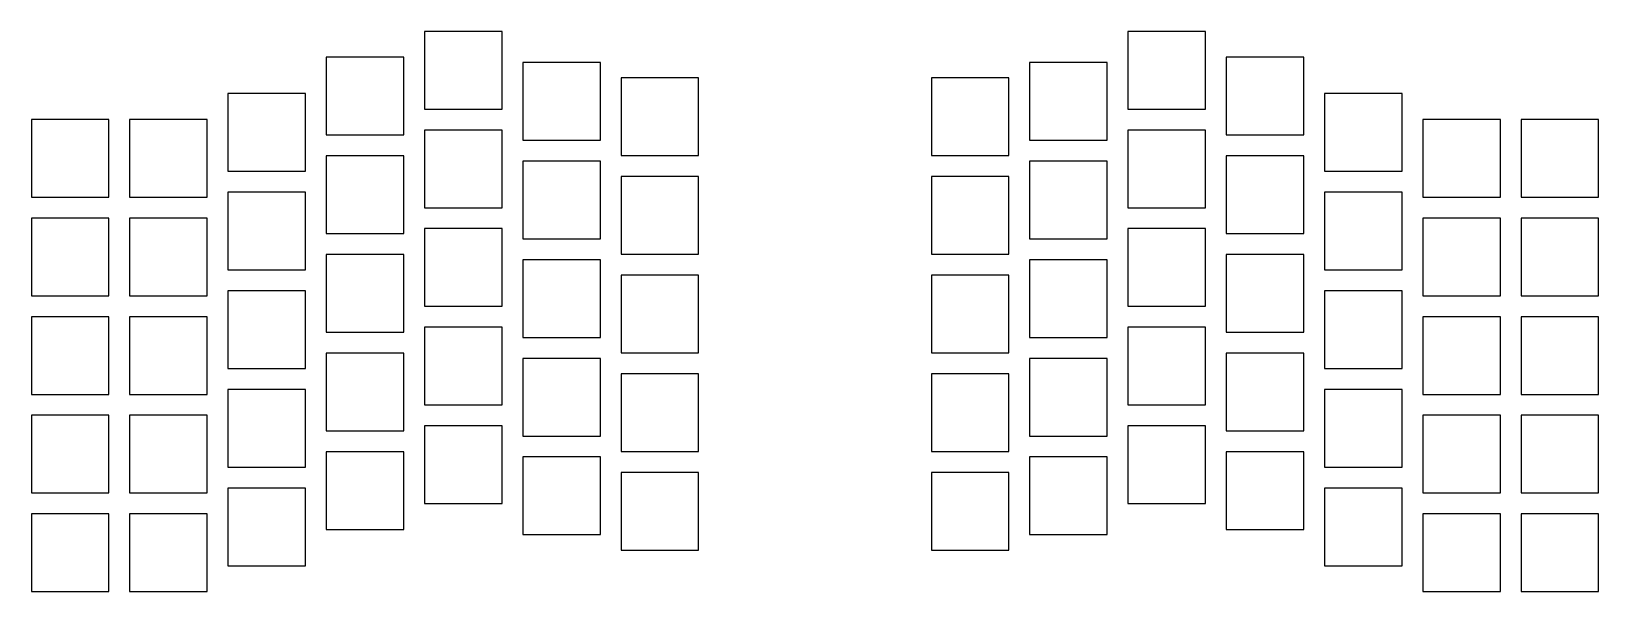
# Model space of a CAD drawing. Header units: millimetres. Extents: x 92 to 396, y -158 to -49.
import ezdxf

# ---------------------------------------------------------------- set-up
doc = ezdxf.new("R2010")
doc.units = ezdxf.units.MM

msp = doc.modelspace()

# ---------------------------------------------------------------- linework, layer by layer
for p, q in [((183.5, -49.3), (168.5, -49.3)), ((168.5, -49.3), (168.5, -64.3)), ((183.5, -64.3), (183.5, -49.3)), ((319.5, -49.3), (304.5, -49.3)), ((304.5, -49.3), (304.5, -64.3)), ((319.5, -64.3), (319.5, -49.3)), ((164.5, -54.3), (149.5, -54.3)), ((149.5, -54.3), (149.5, -69.3)), ((164.5, -69.3), (164.5, -54.3)), ((338.5, -54.3), (323.5, -54.3)), ((323.5, -54.3), (323.5, -69.3)), ((338.5, -69.3), (338.5, -54.3)), ((202.5, -55.3), (187.5, -55.3)), ((187.5, -55.3), (187.5, -70.3)), ((202.5, -70.3), (202.5, -55.3)), ((300.5, -55.3), (285.5, -55.3)), ((285.5, -55.3), (285.5, -70.3)), ((300.5, -70.3), (300.5, -55.3)), ((221.5, -58.3), (206.5, -58.3)), ((206.5, -58.3), (206.5, -73.3)), ((221.5, -73.3), (221.5, -58.3)), ((281.5, -58.3), (266.5, -58.3)), ((266.5, -58.3), (266.5, -73.3)), ((281.5, -73.3), (281.5, -58.3)), ((145.5, -61.3), (130.5, -61.3)), ((130.5, -61.3), (130.5, -76.3)), ((145.5, -76.3), (145.5, -61.3)), ((357.5, -61.3), (342.5, -61.3)), ((342.5, -61.3), (342.5, -76.3)), ((357.5, -76.3), (357.5, -61.3)), ((107.5, -66.3), (92.5, -66.3)), ((92.5, -66.3), (92.5, -81.3)), ((107.5, -81.3), (107.5, -66.3)), ((126.5, -66.3), (111.5, -66.3)), ((111.5, -66.3), (111.5, -81.3)), ((126.5, -81.3), (126.5, -66.3)), ((168.5, -64.3), (183.5, -64.3)), ((304.5, -64.3), (319.5, -64.3)), ((376.5, -66.3), (361.5, -66.3)), ((361.5, -66.3), (361.5, -81.3)), ((376.5, -81.3), (376.5, -66.3)), ((395.5, -66.3), (380.5, -66.3)), ((380.5, -66.3), (380.5, -81.3)), ((395.5, -81.3), (395.5, -66.3)), ((149.5, -69.3), (164.5, -69.3)), ((183.5, -68.35), (168.5, -68.35)), ((168.5, -68.35), (168.5, -83.35)), ((183.5, -83.35), (183.5, -68.35)), ((319.5, -68.35), (304.5, -68.35)), ((304.5, -68.35), (304.5, -83.35)), ((319.5, -83.35), (319.5, -68.35)), ((323.5, -69.3), (338.5, -69.3)), ((187.5, -70.3), (202.5, -70.3)), ((285.5, -70.3), (300.5, -70.3)), ((164.5, -73.35), (149.5, -73.35)), ((149.5, -73.35), (149.5, -88.35)), ((164.5, -88.35), (164.5, -73.35)), ((202.5, -74.35), (187.5, -74.35)), ((187.5, -74.35), (187.5, -89.35)), ((202.5, -89.35), (202.5, -74.35)), ((206.5, -73.3), (221.5, -73.3)), ((266.5, -73.3), (281.5, -73.3)), ((300.5, -74.35), (285.5, -74.35)), ((285.5, -74.35), (285.5, -89.35)), ((300.5, -89.35), (300.5, -74.35)), ((338.5, -73.35), (323.5, -73.35)), ((323.5, -73.35), (323.5, -88.35)), ((338.5, -88.35), (338.5, -73.35)), ((130.5, -76.3), (145.5, -76.3)), ((221.5, -77.35), (206.5, -77.35)), ((206.5, -77.35), (206.5, -92.35)), ((221.5, -92.35), (221.5, -77.35)), ((281.5, -77.35), (266.5, -77.35)), ((266.5, -77.35), (266.5, -92.35)), ((281.5, -92.35), (281.5, -77.35)), ((342.5, -76.3), (357.5, -76.3)), ((92.5, -81.3), (107.5, -81.3)), ((111.5, -81.3), (126.5, -81.3)), ((145.5, -80.35), (130.5, -80.35)), ((130.5, -80.35), (130.5, -95.35)), ((145.5, -95.35), (145.5, -80.35)), ((357.5, -80.35), (342.5, -80.35)), ((342.5, -80.35), (342.5, -95.35)), ((357.5, -95.35), (357.5, -80.35)), ((361.5, -81.3), (376.5, -81.3)), ((380.5, -81.3), (395.5, -81.3)), ((168.5, -83.35), (183.5, -83.35)), ((304.5, -83.35), (319.5, -83.35)), ((107.5, -85.35), (92.5, -85.35)), ((92.5, -85.35), (92.5, -100.35)), ((107.5, -100.35), (107.5, -85.35)), ((126.5, -85.35), (111.5, -85.35)), ((111.5, -85.35), (111.5, -100.35)), ((126.5, -100.35), (126.5, -85.35)), ((183.5, -87.4), (168.5, -87.4)), ((168.5, -87.4), (168.5, -102.4)), ((183.5, -102.4), (183.5, -87.4)), ((319.5, -87.4), (304.5, -87.4)), ((304.5, -87.4), (304.5, -102.4)), ((319.5, -102.4), (319.5, -87.4)), ((376.5, -85.35), (361.5, -85.35)), ((361.5, -85.35), (361.5, -100.35)), ((376.5, -100.35), (376.5, -85.35)), ((395.5, -85.35), (380.5, -85.35)), ((380.5, -85.35), (380.5, -100.35)), ((395.5, -100.35), (395.5, -85.35)), ((149.5, -88.35), (164.5, -88.35)), ((187.5, -89.35), (202.5, -89.35)), ((285.5, -89.35), (300.5, -89.35)), ((323.5, -88.35), (338.5, -88.35)), ((164.5, -92.4), (149.5, -92.4)), ((149.5, -92.4), (149.5, -107.4)), ((164.5, -107.4), (164.5, -92.4)), ((202.5, -93.4), (187.5, -93.4)), ((187.5, -93.4), (187.5, -108.4)), ((202.5, -108.4), (202.5, -93.4)), ((206.5, -92.35), (221.5, -92.35)), ((266.5, -92.35), (281.5, -92.35)), ((300.5, -93.4), (285.5, -93.4)), ((285.5, -93.4), (285.5, -108.4)), ((300.5, -108.4), (300.5, -93.4)), ((338.5, -92.4), (323.5, -92.4)), ((323.5, -92.4), (323.5, -107.4)), ((338.5, -107.4), (338.5, -92.4)), ((130.5, -95.35), (145.5, -95.35)), ((221.5, -96.4), (206.5, -96.4)), ((206.5, -96.4), (206.5, -111.4)), ((221.5, -111.4), (221.5, -96.4)), ((281.5, -96.4), (266.5, -96.4)), ((266.5, -96.4), (266.5, -111.4)), ((281.5, -111.4), (281.5, -96.4)), ((342.5, -95.35), (357.5, -95.35)), ((145.5, -99.4), (130.5, -99.4)), ((130.5, -99.4), (130.5, -114.4)), ((145.5, -114.4), (145.5, -99.4)), ((357.5, -99.4), (342.5, -99.4)), ((342.5, -99.4), (342.5, -114.4)), ((357.5, -114.4), (357.5, -99.4)), ((92.5, -100.35), (107.5, -100.35)), ((111.5, -100.35), (126.5, -100.35)), ((168.5, -102.4), (183.5, -102.4)), ((304.5, -102.4), (319.5, -102.4)), ((361.5, -100.35), (376.5, -100.35)), ((380.5, -100.35), (395.5, -100.35)), ((107.5, -104.4), (92.5, -104.4)), ((92.5, -104.4), (92.5, -119.4)), ((107.5, -119.4), (107.5, -104.4)), ((126.5, -104.4), (111.5, -104.4)), ((111.5, -104.4), (111.5, -119.4)), ((126.5, -119.4), (126.5, -104.4)), ((376.5, -104.4), (361.5, -104.4)), ((361.5, -104.4), (361.5, -119.4)), ((376.5, -119.4), (376.5, -104.4)), ((395.5, -104.4), (380.5, -104.4)), ((380.5, -104.4), (380.5, -119.4)), ((395.5, -119.4), (395.5, -104.4)), ((149.5, -107.4), (164.5, -107.4)), ((183.5, -106.45), (168.5, -106.45)), ((168.5, -106.45), (168.5, -121.45)), ((183.5, -121.45), (183.5, -106.45)), ((187.5, -108.4), (202.5, -108.4)), ((285.5, -108.4), (300.5, -108.4)), ((319.5, -106.45), (304.5, -106.45)), ((304.5, -106.45), (304.5, -121.45)), ((319.5, -121.45), (319.5, -106.45)), ((323.5, -107.4), (338.5, -107.4)), ((164.5, -111.45), (149.5, -111.45)), ((149.5, -111.45), (149.5, -126.45)), ((164.5, -126.45), (164.5, -111.45)), ((206.5, -111.4), (221.5, -111.4)), ((266.5, -111.4), (281.5, -111.4)), ((338.5, -111.45), (323.5, -111.45)), ((323.5, -111.45), (323.5, -126.45)), ((338.5, -126.45), (338.5, -111.45)), ((130.5, -114.4), (145.5, -114.4)), ((202.5, -112.45), (187.5, -112.45)), ((187.5, -112.45), (187.5, -127.45)), ((202.5, -127.45), (202.5, -112.45)), ((300.5, -112.45), (285.5, -112.45)), ((285.5, -112.45), (285.5, -127.45)), ((300.5, -127.45), (300.5, -112.45)), ((342.5, -114.4), (357.5, -114.4)), ((221.5, -115.45), (206.5, -115.45)), ((206.5, -115.45), (206.5, -130.45)), ((221.5, -130.45), (221.5, -115.45)), ((281.5, -115.45), (266.5, -115.45)), ((266.5, -115.45), (266.5, -130.45)), ((281.5, -130.45), (281.5, -115.45)), ((92.5, -119.4), (107.5, -119.4)), ((111.5, -119.4), (126.5, -119.4)), ((145.5, -118.45), (130.5, -118.45)), ((130.5, -118.45), (130.5, -133.45)), ((145.5, -133.45), (145.5, -118.45)), ((357.5, -118.45), (342.5, -118.45)), ((342.5, -118.45), (342.5, -133.45)), ((357.5, -133.45), (357.5, -118.45)), ((361.5, -119.4), (376.5, -119.4)), ((380.5, -119.4), (395.5, -119.4)), ((107.5, -123.45), (92.5, -123.45)), ((92.5, -123.45), (92.5, -138.45)), ((107.5, -138.45), (107.5, -123.45)), ((126.5, -123.45), (111.5, -123.45)), ((111.5, -123.45), (111.5, -138.45)), ((126.5, -138.45), (126.5, -123.45)), ((168.5, -121.45), (183.5, -121.45)), ((304.5, -121.45), (319.5, -121.45)), ((376.5, -123.45), (361.5, -123.45)), ((361.5, -123.45), (361.5, -138.45)), ((376.5, -138.45), (376.5, -123.45)), ((395.5, -123.45), (380.5, -123.45)), ((380.5, -123.45), (380.5, -138.45)), ((395.5, -138.45), (395.5, -123.45)), ((149.5, -126.45), (164.5, -126.45)), ((183.5, -125.5), (168.5, -125.5)), ((168.5, -125.5), (168.5, -140.5)), ((183.5, -140.5), (183.5, -125.5)), ((319.5, -125.5), (304.5, -125.5)), ((304.5, -125.5), (304.5, -140.5)), ((319.5, -140.5), (319.5, -125.5)), ((323.5, -126.45), (338.5, -126.45)), ((187.5, -127.45), (202.5, -127.45)), ((285.5, -127.45), (300.5, -127.45)), ((164.5, -130.5), (149.5, -130.5)), ((149.5, -130.5), (149.5, -145.5)), ((164.5, -145.5), (164.5, -130.5)), ((202.5, -131.5), (187.5, -131.5)), ((187.5, -131.5), (187.5, -146.5)), ((202.5, -146.5), (202.5, -131.5)), ((206.5, -130.45), (221.5, -130.45)), ((266.5, -130.45), (281.5, -130.45)), ((300.5, -131.5), (285.5, -131.5)), ((285.5, -131.5), (285.5, -146.5)), ((300.5, -146.5), (300.5, -131.5)), ((338.5, -130.5), (323.5, -130.5)), ((323.5, -130.5), (323.5, -145.5)), ((338.5, -145.5), (338.5, -130.5)), ((130.5, -133.45), (145.5, -133.45)), ((221.5, -134.5), (206.5, -134.5)), ((206.5, -134.5), (206.5, -149.5)), ((221.5, -149.5), (221.5, -134.5)), ((281.5, -134.5), (266.5, -134.5)), ((266.5, -134.5), (266.5, -149.5)), ((281.5, -149.5), (281.5, -134.5)), ((342.5, -133.45), (357.5, -133.45)), ((92.5, -138.45), (107.5, -138.45)), ((111.5, -138.45), (126.5, -138.45)), ((145.5, -137.5), (130.5, -137.5)), ((130.5, -137.5), (130.5, -152.5)), ((145.5, -152.5), (145.5, -137.5)), ((357.5, -137.5), (342.5, -137.5)), ((342.5, -137.5), (342.5, -152.5)), ((357.5, -152.5), (357.5, -137.5)), ((361.5, -138.45), (376.5, -138.45)), ((380.5, -138.45), (395.5, -138.45)), ((168.5, -140.5), (183.5, -140.5)), ((304.5, -140.5), (319.5, -140.5)), ((107.5, -142.5), (92.5, -142.5)), ((92.5, -142.5), (92.5, -157.5)), ((107.5, -157.5), (107.5, -142.5)), ((126.5, -142.5), (111.5, -142.5)), ((111.5, -142.5), (111.5, -157.5)), ((126.5, -157.5), (126.5, -142.5)), ((376.5, -142.5), (361.5, -142.5)), ((361.5, -142.5), (361.5, -157.5)), ((376.5, -157.5), (376.5, -142.5)), ((395.5, -142.5), (380.5, -142.5)), ((380.5, -142.5), (380.5, -157.5)), ((395.5, -157.5), (395.5, -142.5)), ((149.5, -145.5), (164.5, -145.5)), ((187.5, -146.5), (202.5, -146.5)), ((285.5, -146.5), (300.5, -146.5)), ((323.5, -145.5), (338.5, -145.5)), ((206.5, -149.5), (221.5, -149.5)), ((266.5, -149.5), (281.5, -149.5)), ((130.5, -152.5), (145.5, -152.5)), ((342.5, -152.5), (357.5, -152.5)), ((92.5, -157.5), (107.5, -157.5)), ((111.5, -157.5), (126.5, -157.5)), ((361.5, -157.5), (376.5, -157.5)), ((380.5, -157.5), (395.5, -157.5))]:
    msp.add_line(p, q)

doc.saveas('drawing.dxf')
